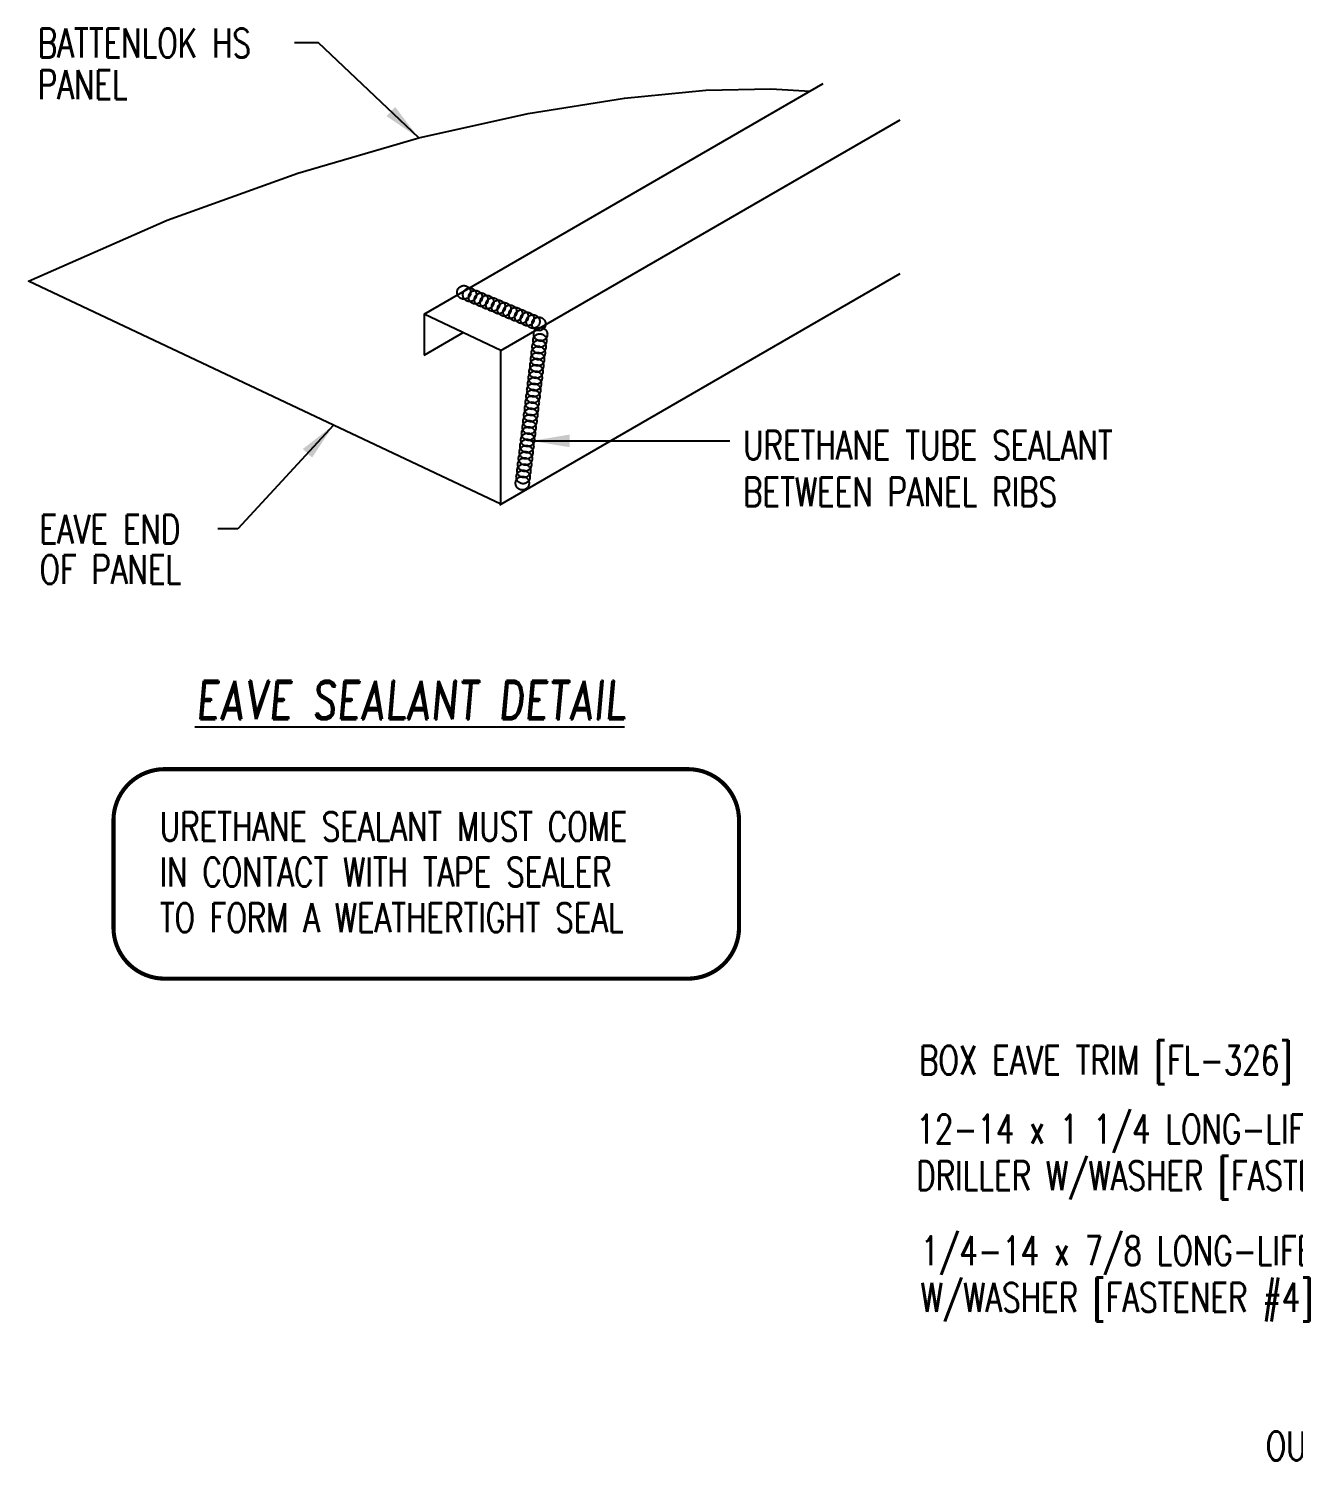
# Model space of a CAD drawing. Header units: inches. Extents: x -6.9 to 31.7, y 6.3 to 55.5.
# Drawn here: x -6.85 to 9.61, y 18.1 to 36.73 of the extents above; entities that cross this region are included whole.
import ezdxf

# ---------------------------------------------------------------- set-up
doc = ezdxf.new("R2010")
doc.units = ezdxf.units.IN
doc.header["$MEASUREMENT"] = 0
doc.linetypes.add('CENTER2', pattern=[1.125, 0.75, -0.125, 0.125, -0.125])
for name, color, linetype in [('DIM', 2, 'Continuous'), ('LABEL', 6, 'Continuous'), ('PANEL', 11, 'Continuous'), ('SEALANT', 253, 'CENTER2'), ('TEXT', 2, 'Continuous')]:
    doc.layers.add(name, color=color, linetype=linetype)
doc.styles.add('ROMAND', font='romand', dxfattribs={"height": 0.075})
doc.styles.add('TEXT', font='SIMPLEX', dxfattribs={"width": 0.75, "height": 6})
doc.styles.add('TEXT1', font='ROMANS.shx', dxfattribs={"width": 0.75, "height": 0.375})
doc.dimstyles.new('DETAIL$7', dxfattribs={"dimscale": 4, "dimtxt": 6, "dimasz": 0.125, "dimexe": 0.0625, "dimexo": 0.125, "dimgap": 0.0625, "dimtad": 1, "dimdec": 5, "dimzin": 3, "dimdsep": 46, "dimlunit": 4, "dimtxsty": 'TEXT', "dimblk": 'ARCHTICK', "dimcen": 0.0625, "dimclrd": 7, "dimclre": 7, "dimclrt": 2, "dimadec": 0, "dimazin": 0, "dimtfac": 0.666667, "dimtdec": 5, "dimtmove": 0, "dimatfit": 3, "dimfxl": 0, "dimfrac": 2, "dimtolj": 1, "dimtzin": 3, "dimarcsym": 0})

# ---------------------------------------------------------------- blocks, each defined once
blk = doc.blocks.new('FD-F3')
at = {"layer": 'TEXT', "style": 'TEXT1', "width": 0.75}
for s, p in [('12-14 x 1 1/4 LONG-LIFE SELF-', (0.0047, -0.0408)), ('DRILLER W/WASHER [FASTENER #3]', (0.0047, -0.1926))]:
    blk.add_text(s, height=0.09375, dxfattribs=at).set_placement(p)
blk.add_attdef('(QUANTITY)', (0.0047, -0.3444), '', height=0.0938, dxfattribs=at)
blk = doc.blocks.new('FD-F4')
at = {"layer": 'TEXT', "style": 'TEXT1', "width": 0.75}
for s, p in [('1/4-14 x 7/8 LONG-LIFE LAPTEK', (0.0047, -0.0408)), ('W/WASHER [FASTENER #4]', (0.0047, -0.1926))]:
    blk.add_text(s, height=0.09375, dxfattribs=at).set_placement(p)
blk.add_attdef('(QUANTITY)', (1.4847, -0.1926), '', height=0.0938, dxfattribs=at)
blk = doc.blocks.new('_ArchTick')
at = {"color": 0, "linetype": 'ByBlock', "const_width": 0.15}
blk.add_lwpolyline([(-0.5, -0.5), (0.5, 0.5)], dxfattribs=at)
blk = doc.blocks.new('seal_note_tape')
at = {"layer": 'TEXT', "color": 6, "const_width": 0.0533}
blk.add_lwpolyline([(0.027, 0.693), (0.027, 2.086, -0.414214), (0.693, 2.753), (7.503, 2.753, -0.414214), (8.169, 2.086), (8.169, 0.693, -0.414214), (7.503, 0.027), (0.693, 0.027, -0.414214)], format="xyb", close=True, dxfattribs=at)
at = {"layer": 'TEXT', "style": 'TEXT1', "width": 0.75}
for s, p in [('URETHANE SEALANT MUST COME', (0.63, 1.82)), ('IN CONTACT WITH TAPE SEALER', (0.63, 1.227)), ('TO FORM A WEATHERTIGHT SEAL', (0.63, 0.633))]:
    blk.add_text(s, height=0.375, dxfattribs=at).set_placement(p)
blk = doc.blocks.new('LAY-LAB')
at = {"layer": 'LABEL', "color": 6, "style": 'ROMAND', "oblique": 5, "width": 0.75}
blk.add_attdef('LAY-LAB', (0.017, 0.0362), '', height=0.1875, dxfattribs=at)

msp = doc.modelspace()

# ---------------------------------------------------------------- linework, layer by layer
at = {"layer": 'PANEL'}
for p, q in [((-1.70814, 33.01047), (3.48801, 36.01047)), ((-0.70814, 32.53824), (4.48801, 35.53824)), ((-0.72012, 30.53132), (4.48801, 33.53824)), ((-0.70814, 32.53824), (-1.70814, 33.01047)), ((-1.70814, 33.01047), (-1.70814, 32.47699)), ((-1.70814, 32.47699), (-1.19987, 32.77045)), ((-0.70814, 30.53824), (-0.70814, 32.53824))]:
    msp.add_line(p, q, dxfattribs=at)
msp.add_lwpolyline([(-0.70814, 30.53824), (-6.85462, 33.44077), (-5.05047, 34.23186), (-3.35079, 34.84616), (-1.77776, 35.30304), (-0.35354, 35.62189), (0.89972, 35.82208), (1.95984, 35.92301), (2.80466, 35.94403), (3.31544, 35.91083)], dxfattribs=at)
at = {"layer": 'SEALANT'}
for centre in [(-1.18926, 33.29347), (-1.11432, 33.26193), (-1.03938, 33.23038), (-0.96444, 33.19884), (-0.88951, 33.1673), (-0.81457, 33.13575), (-0.73963, 33.10421), (-0.66469, 33.07267), (-0.58975, 33.04112), (-0.51481, 33.00958), (-0.43988, 32.97804), (-0.36494, 32.94649), (-0.29, 32.91495), (-0.21506, 32.88341), (-0.19136, 32.74752), (-0.21113, 32.58612), (-0.20125, 32.66682), (-0.2408, 32.34401), (-0.23091, 32.42471), (-0.22102, 32.50541), (-0.26058, 32.1826), (-0.25069, 32.2633), (-0.28035, 32.0212), (-0.27046, 32.1019), (-0.31002, 31.77909), (-0.30013, 31.85979), (-0.29024, 31.94049), (-0.32979, 31.61768), (-0.31991, 31.69838), (-0.34957, 31.45627), (-0.33968, 31.53698), (-0.37924, 31.21417), (-0.36935, 31.29487), (-0.35946, 31.37557), (-0.39901, 31.05276), (-0.38912, 31.13346), (-0.41879, 30.89135), (-0.4089, 30.97206), (-0.42868, 30.81065)]:
    msp.add_circle(centre, 0.08824, dxfattribs=at)

# ---------------------------------------------------------------- block references
at = {"layer": 'LABEL', "xscale": 2.666666666666686, "yscale": 2.666666666666679, "zscale": 2.66666666666668}
msp.add_blockref('LAY-LAB', (-4.72789, 27.64242), dxfattribs=at).add_auto_attribs({'LAY-LAB': '%%UEAVE SEALANT DETAIL'})
at = {"layer": 'TEXT'}
msp.add_blockref('seal_note_tape', (-5.77752, 24.33742), dxfattribs=at)
at = {"layer": 'TEXT', "xscale": 4, "yscale": 4, "zscale": 4}
msp.add_blockref('FD-F3', (4.68023, 22.38469), dxfattribs=at)
msp.add_blockref('FD-F4', (4.73654, 20.80032), dxfattribs=at).add_auto_attribs({'(QUANTITY)': '@ 12" O.C.'})

# ---------------------------------------------------------------- texts
at = {"layer": 'DIM', "style": 'TEXT1', "width": 0.75}
msp.add_text('OUTSIDE CLOSURE', height=0.375, dxfattribs=at).set_placement((9.24859, 18.09688))
at = {"layer": 'TEXT', "style": 'TEXT1', "width": 0.75}
for s, p in [('BATTENLOK HS', (-6.73383, 36.35019)), ('PANEL', (-6.73383, 35.80921)), ('URETHANE TUBE SEALANT', (2.44494, 31.11706)), ('BETWEEN PANEL RIBS', (2.44494, 30.50992)), ('EAVE END ', (-6.71153, 30.02524)), ('OF PANEL', (-6.71153, 29.50115)), ('BOX EAVE TRIM [FL-326]', (4.73483, 23.11632))]:
    msp.add_text(s, height=0.375, dxfattribs=at).set_placement(p)

# ---------------------------------------------------------------- leaders
msp.add_leader([(-0.31139, 31.36141), (2.2412, 31.36141), (2.27063, 31.36141)], dimstyle='DETAIL$7')
at = {"layer": 'TEXT'}
for points in [[(-1.77776, 35.30304), (-3.08269, 36.53858), (-3.39601, 36.53858)], [(-2.88617, 31.56676), (-4.13242, 30.21864), (-4.39352, 30.21864)]]:
    msp.add_leader(points, dimstyle='DETAIL$7', override={"dimtxt": 0.375, "dimtmove": 0}, dxfattribs=at)

doc.saveas('drawing.dxf')
